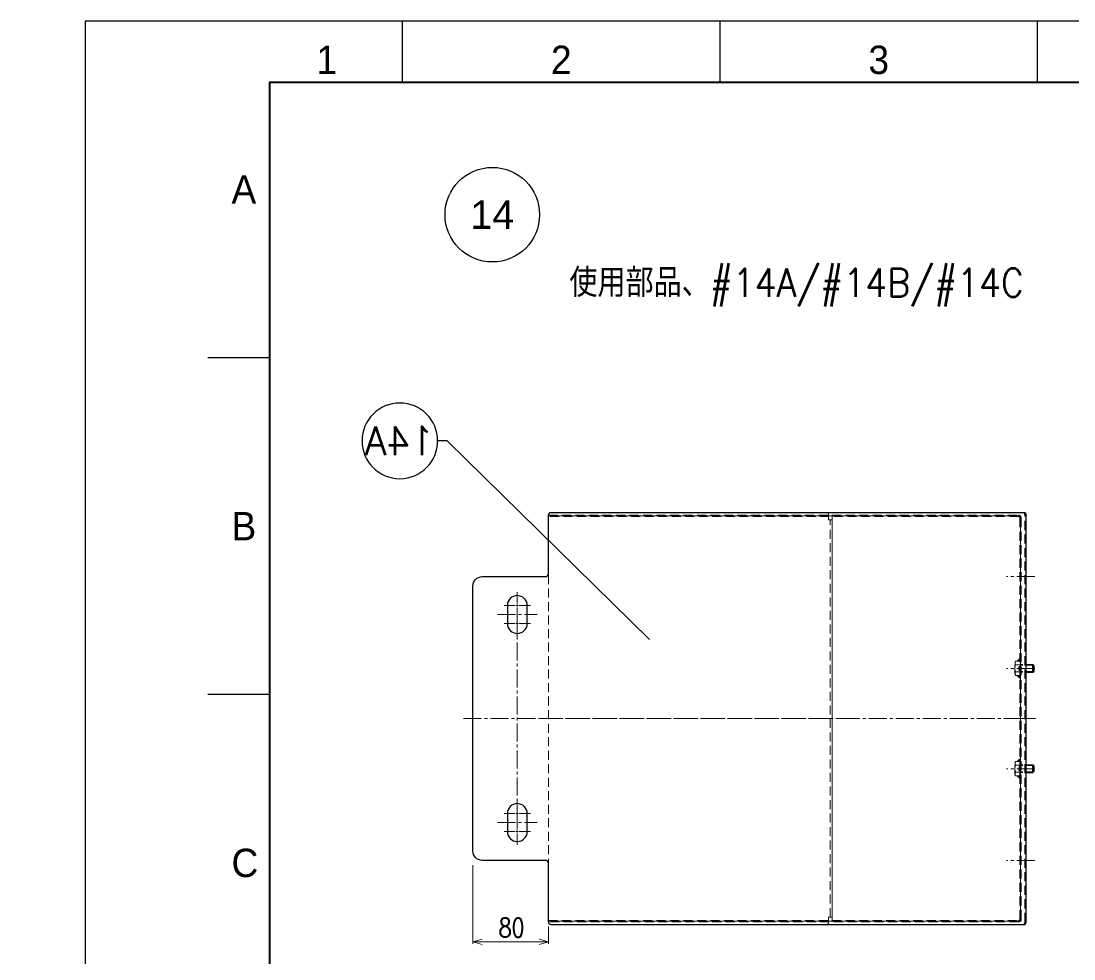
# Model space of a CAD drawing. Header units: millimetres. Extents: x 0 to 51411, y 0 to 16902.
# Drawn here: x 15151 to 16264, y 2482 to 3473 of the extents above; entities that cross this region are included whole.
import ezdxf
from ezdxf import colors
from ezdxf.entities.mleader import LeaderData, LeaderLine
from ezdxf.enums import TextEntityAlignment as Align
from ezdxf.math import Vec2, Vec3

# ---------------------------------------------------------------- set-up
doc = ezdxf.new("R2010")
doc.units = ezdxf.units.MM
doc.linetypes.add('CENTER2', pattern=[28.575, 19.05, -3.175, 3.175, -3.175])
doc.linetypes.add('HIDDEN2', pattern=[4.7625, 3.175, -1.5875])
for name, color, linetype, lineweight in [('01_外形線', 7, 'Continuous', 25), ('02_細線', 5, 'Continuous', 13), ('03_かくれ線', 6, 'HIDDEN2', 13), ('04_中心線', 1, 'CENTER2', 9), ('06_文字', 7, 'Continuous', 13), ('07_寸法線', 3, 'Continuous', 9), ('99_図枠', 7, 'Continuous', 40)]:
    doc.layers.add(name, color=color, linetype=linetype, lineweight=lineweight)
doc.layers.add('10_補助線', color=8, linetype='Continuous', lineweight=13, plot=False)
doc.styles.add('KSS_TXT', font='txt.shx', dxfattribs={"bigfont": 'extfont2.shx'})
doc.styles.get("Standard").update_dxf_attribs({"font": 'arial.ttf'})
doc.styles.add('寸法用', font='simplex.shx', dxfattribs={"width": 0.8, "bigfont": '@extfont2.shx'})
doc.styles.add('表題用', font='MS PGothic.ttf')
doc.dimstyles.new('機械製図用', dxfattribs={"dimtxt": 3.5, "dimasz": 3.5, "dimexe": 2, "dimexo": 0, "dimgap": 1.2, "dimtad": 1, "dimdsep": 46, "dimtxsty": '寸法用', "dimblk": 'OPEN30', "dimcen": 0, "dimclrd": 256, "dimclre": 256, "dimclrt": 7, "dimazin": 2, "dimtm": 1e-09, "dimtfac": 0.75, "dimtmove": 0, "dimatfit": 3, "dimldrblk": 'OPEN30', "dimfxl": 1, "dimlwd": -1, "dimlwe": -1, "dimarcsym": 0})

# ---------------------------------------------------------------- blocks, each defined once
blk = doc.blocks.new('_Open30')
at = {"color": 0, "linetype": 'ByBlock', "lineweight": -2}
for p, q in [((-1, 0.27), (0, 0)), ((0, 0), (-1, -0.27)), ((0, 0), (-1, 0))]:
    blk.add_line(p, q, dxfattribs=at)
blk = doc.blocks.new('*D1049')
at = {"layer": '07_寸法線', "transparency": 16777216}
for p, q in [((15628.8, 2580.8), (15628.8, 2497.7)), ((15708.8, 2515.8), (15708.8, 2497.7)), ((15698.8, 2499.7), (15638.8, 2499.7))]:
    blk.add_line(p, q, dxfattribs=at)
at = {"layer": 'Defpoints', "color": 0, "transparency": 16777216}
for p in [(15628.8, 2585.8), (15708.8, 2520.8), (15628.8, 2499.7)]:
    blk.add_point(p, dxfattribs=at)
at = {"layer": '07_寸法線', "transparency": 16777216, "xscale": 10, "yscale": 10, "zscale": 10, "rotation": 180}
blk.add_blockref('_Open30', (15628.8, 2499.7), dxfattribs=at)
at = {"layer": '07_寸法線', "transparency": 16777216, "xscale": 10, "yscale": 10, "zscale": 10}
blk.add_blockref('_Open30', (15708.8, 2499.7), dxfattribs=at)
at = {"layer": '07_寸法線', "color": 7, "transparency": 16777216, "insert": (15669.8, 2514.7), "char_height": 20, "attachment_point": 5, "style": '寸法用'}
blk.add_mtext('80', dxfattribs=at)
blk = doc.blocks.new('AM_BALLOON1')
at = {"transparency": 16777216}
blk.add_circle((0, 0), 5, dxfattribs=at)
blk.add_attdef('B_NUMBER', text='', height=3, dxfattribs=at).set_placement((0, 0), align=Align.MIDDLE_CENTER)
blk = doc.blocks.new('_OPEN')
at = {"color": 0, "linetype": 'ByBlock'}
for p, q in [((-1, 0.17), (0, 0)), ((0, 0), (-1, -0.17)), ((0, 0), (-1, 0))]:
    blk.add_line(p, q, dxfattribs=at)
blk = doc.blocks.new('_TagCircle')
at = {"color": 0, "linetype": 'ByBlock', "lineweight": -2, "transparency": 16777216}
blk.add_circle((0, 0), 4, dxfattribs=at)
at = {"color": 0, "transparency": 16777216, "style": '寸法用'}
blk.add_attdef('タグ番号', text='', height=3, dxfattribs=at).set_placement((0, -1.5), align=Align.CENTER)
blk = doc.blocks.new('_None')
blk = doc.blocks.new('*U1336')
at = {"layer": '04_中心線', "color": 0, "linetype": 'CENTER2', "transparency": 16777216}
for p, q in [((0, 2.1), (0, 14)), ((-14, 0), (-2.1, 0)), ((2.1, 0), (14, 0)), ((0, -14), (0, -2.1))]:
    blk.add_line(p, q, dxfattribs=at)
at = {"layer": '04_中心線', "color": 0, "linetype": 'Continuous', "transparency": 16777216}
for p, q in [((-1.05, 0), (1.05, 0)), ((0, -1.05), (0, 1.05))]:
    blk.add_line(p, q, dxfattribs=at)
blk = doc.blocks.new('*U1337')
at = {"layer": '04_中心線', "color": 0, "linetype": 'CENTER2', "transparency": 16777216}
for p, q in [((0, 2.1), (0, 14)), ((-14, 0), (-2.1, 0)), ((2.1, 0), (14, 0)), ((0, -14), (0, -2.1))]:
    blk.add_line(p, q, dxfattribs=at)
at = {"layer": '04_中心線', "color": 0, "linetype": 'Continuous', "transparency": 16777216}
for p, q in [((-1.05, 0), (1.05, 0)), ((0, -1.05), (0, 1.05))]:
    blk.add_line(p, q, dxfattribs=at)
blk = doc.blocks.new('*U1334')
at = {"layer": '04_中心線', "color": 0, "linetype": 'CENTER2', "transparency": 16777216}
for p, q in [((0, 2.1), (0, 14)), ((-14, 0), (-2.1, 0)), ((2.1, 0), (14, 0)), ((0, -14), (0, -2.1))]:
    blk.add_line(p, q, dxfattribs=at)
at = {"layer": '04_中心線', "color": 0, "linetype": 'Continuous', "transparency": 16777216}
for p, q in [((-1.05, 0), (1.05, 0)), ((0, -1.05), (0, 1.05))]:
    blk.add_line(p, q, dxfattribs=at)
blk = doc.blocks.new('*U1335')
at = {"layer": '04_中心線', "color": 0, "linetype": 'CENTER2', "transparency": 16777216}
for p, q in [((0, 2.1), (0, 14)), ((-14, 0), (-2.1, 0)), ((2.1, 0), (14, 0)), ((0, -14), (0, -2.1))]:
    blk.add_line(p, q, dxfattribs=at)
at = {"layer": '04_中心線', "color": 0, "linetype": 'Continuous', "transparency": 16777216}
for p, q in [((-1.05, 0), (1.05, 0)), ((0, -1.05), (0, 1.05))]:
    blk.add_line(p, q, dxfattribs=at)

msp = doc.modelspace()

# ---------------------------------------------------------------- hatches: boundary and pattern name
at = {"layer": '03_かくれ線'}
h = msp.add_hatch(color=256, dxfattribs=at)
h.dxf.hatch_style = 1
h.paths.add_polyline_path([(16204.274, 2796.323), (16207.274, 2796.323), (16207.274, 2799.323)])
h = msp.add_hatch(color=256, dxfattribs=at)
h.dxf.hatch_style = 1
h.paths.add_polyline_path([(16207.274, 2778.312), (16207.274, 2781.312), (16204.274, 2781.312)])
h = msp.add_hatch(color=256, dxfattribs=at)
h.dxf.hatch_style = 1
h.paths.add_polyline_path([(16204.274, 2690.257), (16207.274, 2690.257), (16207.274, 2693.257)])
h = msp.add_hatch(color=256, dxfattribs=at)
h.dxf.hatch_style = 1
h.paths.add_polyline_path([(16207.274, 2672.246), (16207.274, 2675.246), (16204.274, 2675.246)])

# ---------------------------------------------------------------- linework, layer by layer
at = {"layer": '01_外形線'}
for p, q in [((16213.834, 2792.817), (16221.074, 2792.817)), ((16213.834, 2784.817), (16221.074, 2784.817)), ((16221.074, 2784.817), (16221.074, 2792.817)), ((16221.074, 2792.817), (16222.274, 2791.617)), ((16221.074, 2784.817), (16222.274, 2786.017)), ((16222.274, 2786.017), (16222.274, 2791.617)), ((16213.834, 2686.751), (16221.074, 2686.751)), ((16221.074, 2678.751), (16221.074, 2686.751)), ((16221.074, 2686.751), (16222.274, 2685.551)), ((16222.274, 2679.951), (16222.274, 2685.551)), ((16213.834, 2678.751), (16221.074, 2678.751)), ((16221.074, 2678.751), (16222.274, 2679.951))]:
    msp.add_line(p, q, dxfattribs=at)
msp.add_lwpolyline([(16211.714, 2517.784), (15711.774, 2517.784, -0.41421356), (15708.774, 2520.784), (15708.774, 2582.784, 0.41421356), (15705.774, 2585.784), (15638.774, 2585.784, -0.41421356), (15628.774, 2595.784), (15628.774, 2875.784, -0.41421356), (15638.774, 2885.784), (15705.774, 2885.784, 0.41421356), (15708.774, 2888.784), (15708.774, 2950.784, -0.41421356), (15711.774, 2953.784), (16211.714, 2953.784)], format="xyb", dxfattribs=at)
msp.add_lwpolyline([(16213.834, 2520.784), (16213.834, 2950.784)], dxfattribs=at)
for points in [[(15665.274, 2855.284), (15665.274, 2836.284, 1), (15686.274, 2836.284), (15686.274, 2855.284, 1)], [(15665.274, 2635.284), (15665.274, 2616.284, 1), (15686.274, 2616.284), (15686.274, 2635.284, 1)]]:
    msp.add_lwpolyline(points, format="xyb", close=True, dxfattribs=at)
at = {"layer": '01_外形線', "extrusion": (0, 0, -1)}
msp.add_ellipse((16211.714, 2950.784), major_axis=(0, 3), ratio=0.70666667, start_param=0, end_param=1.57079633, dxfattribs=at)
at = {"layer": '01_外形線'}
msp.add_ellipse((16211.714, 2520.784), major_axis=(0, -3), ratio=0.70666667, start_param=0, end_param=1.57079633, dxfattribs=at)
at = {"layer": '02_細線'}
for p, q in [((16008.774, 2950.784), (16008.774, 2520.784)), ((16008.774, 2950.784), (16008.774, 2520.784)), ((16213.834, 2792.067), (16221.824, 2792.067)), ((16213.834, 2785.567), (16221.824, 2785.567)), ((16213.834, 2686.001), (16221.824, 2686.001)), ((16213.834, 2679.501), (16221.824, 2679.501))]:
    msp.add_line(p, q, dxfattribs=at)
at = {"layer": '03_かくれ線', "ltscale": 3}
for p, q in [((16212.424, 2520.784), (16212.424, 2950.784)), ((16006.774, 2525.784), (16006.774, 2945.784)), ((16208.774, 2890.284), (16207.274, 2890.284)), ((16208.774, 2881.284), (16207.274, 2881.284)), ((16202.67, 2796.323), (16201.974, 2795.117)), ((16201.974, 2782.517), (16201.974, 2795.117)), ((16207.274, 2796.323), (16202.67, 2796.323)), ((16207.274, 2781.312), (16207.274, 2796.323)), ((16207.274, 2795.784), (16208.774, 2795.784)), ((16207.274, 2792.57), (16202.67, 2792.57)), ((16207.274, 2785.065), (16202.67, 2785.065)), ((16208.774, 2793.317), (16207.274, 2793.317)), ((16208.774, 2784.317), (16207.274, 2784.317)), ((16202.67, 2781.312), (16201.974, 2782.517)), ((16207.274, 2781.312), (16202.67, 2781.312)), ((16202.67, 2690.257), (16201.974, 2689.051)), ((16201.974, 2676.451), (16201.974, 2689.051)), ((16207.274, 2690.257), (16202.67, 2690.257)), ((16207.274, 2686.504), (16202.67, 2686.504)), ((16207.274, 2675.246), (16207.274, 2690.257)), ((16208.774, 2687.251), (16207.274, 2687.251)), ((16202.67, 2675.246), (16201.974, 2676.451)), ((16207.274, 2678.999), (16202.67, 2678.999)), ((16207.274, 2675.246), (16202.67, 2675.246)), ((16208.774, 2678.251), (16207.274, 2678.251)), ((16207.274, 2675.784), (16208.774, 2675.784)), ((16208.774, 2590.284), (16207.274, 2590.284)), ((16208.774, 2581.284), (16207.274, 2581.284))]:
    msp.add_line(p, q, dxfattribs=at)
at = {"layer": '03_かくれ線'}
for p, q in [((16207.274, 2792.817), (16213.834, 2792.817)), ((16207.274, 2792.067), (16213.834, 2792.067)), ((16207.274, 2785.567), (16213.834, 2785.567)), ((16207.274, 2784.817), (16213.834, 2784.817)), ((16207.274, 2686.751), (16213.834, 2686.751)), ((16207.274, 2686.001), (16213.834, 2686.001)), ((16207.274, 2679.501), (16213.834, 2679.501)), ((16207.274, 2678.751), (16213.834, 2678.751))]:
    msp.add_line(p, q, dxfattribs=at)
at = {"layer": '03_かくれ線', "ltscale": 3}
for points in [[(15711.774, 2953.784), (16002.774, 2953.784, -0.41421356), (16004.774, 2951.784), (16004.774, 2945.784), (16008.774, 2945.784), (16008.774, 2525.784), (16004.774, 2525.784), (16004.774, 2519.784, -0.41421356), (16002.774, 2517.784), (15711.774, 2517.784, -0.41421356), (15708.774, 2520.784), (15708.774, 2950.784, -0.41421356)], [(15708.774, 2522.284), (16205.774, 2522.284, 0.41421356), (16207.274, 2523.784), (16207.274, 2947.784, 0.41421356), (16205.774, 2949.284), (15708.774, 2949.284), (15708.774, 2950.784), (16205.774, 2950.784, -0.41421356), (16208.774, 2947.784), (16208.774, 2523.784, -0.41421356), (16205.774, 2520.784), (15708.774, 2520.784)]]:
    msp.add_lwpolyline(points, format="xyb", close=True, dxfattribs=at)
for points in [[(16204.274, 2796.323), (16207.274, 2796.323), (16207.274, 2799.323), (16204.274, 2796.323)], [(16204.274, 2781.312), (16207.274, 2781.312), (16207.274, 2778.312), (16204.274, 2781.312)], [(16204.274, 2690.257), (16207.274, 2690.257), (16207.274, 2693.257), (16204.274, 2690.257)], [(16204.274, 2675.246), (16207.274, 2675.246), (16207.274, 2672.246), (16204.274, 2675.246)]]:
    msp.add_lwpolyline(points, dxfattribs=at)
for centre, radius, start, end in [((16205.92, 2794.446), 3.753, 150.000009, 209.999991), ((16212.439, 2788.817), 10.465, 158.985578, 201.014422), ((16205.92, 2783.188), 3.753, 150.000009, 209.999991), ((16212.439, 2682.751), 10.465, 158.985578, 201.014422), ((16205.92, 2688.38), 3.753, 150.000009, 209.999991), ((16205.92, 2677.122), 3.753, 150.000009, 209.999991)]:
    msp.add_arc(centre, radius, start, end, dxfattribs=at)
at = {"layer": '03_かくれ線', "ltscale": 3, "extrusion": (0, 0, -1)}
msp.add_ellipse((16210.304, 2950.784), major_axis=(0, 3), ratio=0.70666667, start_param=0, end_param=1.57079633, dxfattribs=at)
at = {"layer": '03_かくれ線', "ltscale": 3}
msp.add_ellipse((16210.304, 2520.784), major_axis=(0, -3), ratio=0.70666667, start_param=0, end_param=1.57079633, dxfattribs=at)
at = {"layer": '04_中心線'}
for p, q in [((16223.024, 2885.784), (16193.024, 2885.784)), ((15654.774, 2845.784), (15696.774, 2845.784)), ((15675.774, 2625.784), (15675.774, 2845.784)), ((16223.024, 2788.817), (16193.024, 2788.817)), ((15618.774, 2735.784), (16223.834, 2735.784)), ((15698.774, 2735.784), (16018.774, 2735.784)), ((16223.024, 2735.784), (16193.024, 2735.784)), ((16223.024, 2682.751), (16193.024, 2682.751)), ((15654.774, 2625.784), (15696.774, 2625.784)), ((16223.024, 2585.784), (16193.024, 2585.784))]:
    msp.add_line(p, q, dxfattribs=at)
at = {"layer": '10_補助線'}
for p, q in [((16205.774, 2949.284), (16205.774, 2950.784)), ((15708.774, 2950.034), (16205.774, 2950.034)), ((16207.274, 2947.784), (16208.774, 2947.784)), ((16208.024, 2523.784), (16208.024, 2947.784)), ((15708.774, 2521.534), (16205.774, 2521.534)), ((16205.774, 2520.784), (16205.774, 2522.284)), ((16207.274, 2523.784), (16208.774, 2523.784))]:
    msp.add_line(p, q, dxfattribs=at)
for centre, start, end in [((16205.774, 2947.784), 0, 90), ((16205.774, 2523.784), 270, 0)]:
    msp.add_arc(centre, 2.25, start, end, dxfattribs=at)
at = {"layer": '99_図枠', "lineweight": 25}
for p, q in [((15554.464, 3408.27), (15554.464, 3473.276)), ((15890.148, 3408.27), (15890.148, 3473.276)), ((16225.831, 3408.27), (16225.831, 3473.276)), ((15413.6, 3117.212), (15348.593, 3117.212)), ((15413.6, 2761.147), (15348.593, 2761.147))]:
    msp.add_line(p, q, dxfattribs=at)
at = {"layer": '99_図枠'}
msp.add_lwpolyline([(15413.6, 689.767), (19181.978, 689.767), (19181.978, 3408.27), (15413.6, 3408.27)], close=True, dxfattribs=at)
at = {"layer": 'Defpoints'}
msp.add_lwpolyline([(15218.78, 625.051), (19246.984, 625.051), (19246.984, 3473.276), (15218.78, 3473.276)], close=True, dxfattribs=at)

# ---------------------------------------------------------------- block references
at = {"layer": '04_中心線', "linetype": 'CENTER2'}
for name, p in [('*U1336', (15675.774, 2855.284)), ('*U1337', (15675.774, 2836.284)), ('*U1334', (15675.774, 2635.284)), ('*U1335', (15675.774, 2616.284))]:
    msp.add_blockref(name, p, dxfattribs=at)

# ---------------------------------------------------------------- texts
at = {"layer": '06_文字', "color": 3, "style": 'KSS_TXT', "width": 0.9}
msp.add_text('使用部品、#14A/#14B/#14C', height=30, dxfattribs=at).set_placement((15730.867, 3181.53))
at = {"layer": '10_補助線', "ltscale": 3, "style": '寸法用', "width": 0.8}
for p in [(16206.074, 2790.88), (16206.074, 2684.814)]:
    msp.add_text('M8×15', height=1, rotation=270, dxfattribs=at).set_placement(p)
at = {"layer": '99_図枠', "lineweight": 13, "style": '表題用'}
for s, p in [('1', (15474.228, 3408.27)), ('2', (15722.306, 3408.27)), ('3', (16057.989, 3408.27))]:
    msp.add_text(s, height=30.003, dxfattribs=at).set_placement(p, align=Align.BOTTOM_CENTER)
for s, p in [('A', (15373.596, 3295.244)), ('B', (15373.596, 2939.179)), ('C', (15373.596, 2583.115))]:
    msp.add_text(s, height=30.003, dxfattribs=at).set_placement(p, align=Align.MIDDLE_LEFT)

# ---------------------------------------------------------------- dimensions: what is measured, and where the dimension line sits
at = {"layer": '07_寸法線'}
dim = msp.add_linear_dim(base=(15628.774, 2499.658), p1=(15708.774, 2520.784), p2=(15628.774, 2585.784), dimstyle='機械製図用', override={"dimtxt": 20, "dimasz": 10, "dimexo": 5, "dimgap": 5}, dxfattribs=at)
dim.commit()
dim.dimension.update_dxf_attribs({"geometry": '*D1049', "text_midpoint": (15669.793, 2499.658), "dimtype": 160})

# ---------------------------------------------------------------- leaders
ml = msp.add_multileader_block('Standard', dxfattribs=at)
ml.set_content('AM_BALLOON1', color=256, scale=9.99939394)
ml.set_attribute('B_NUMBER', '14', width=0)
ml.set_leader_properties(color=256, linetype='ByLayer', lineweight=-1)
ml.set_arrow_properties(name='OPEN')
ml.build(insert=Vec2(0, 0))
ml.multileader.update_dxf_attribs({"leader_type": 0, "has_dogleg": 0, "text_right_attachment_type": 6, "dogleg_length": 0, "arrow_head_size": 5, "scale": 2, "block_connection_type": 1})
ctx = ml.context
ctx.base_point, ctx.scale, ctx.char_height, ctx.arrow_head_size, ctx.landing_gap_size, ctx.plane_origin = Vec3(15649.352, 3268.539), 2, 10, 5, 5, Vec3(15649.352, 3268.539)
ctx.right_attachment, ctx.attachment_type = 6, 1
notes = []
notes.append((ctx, [(0, (0, 0, 0), (0, 0), (1, 0), 1, [])]))
ctx.block.insert = Vec3(15649.352, 3268.539)
ml = msp.add_multileader_block('Standard', dxfattribs=at)
ml.set_content('AM_BALLOON1', color=256, scale=9.99939394)
ml.set_attribute('B_NUMBER', '15', width=0)
ml.set_leader_properties(color=256, linetype='ByLayer', lineweight=-1)
ml.set_arrow_properties(name='OPEN')
ml.build(insert=Vec2(0, 0))
ml.multileader.update_dxf_attribs({"leader_type": 0, "has_dogleg": 0, "text_right_attachment_type": 6, "dogleg_length": 0, "arrow_head_size": 5, "scale": 2, "block_connection_type": 1})
ctx = ml.context
ctx.base_point, ctx.scale, ctx.char_height, ctx.arrow_head_size, ctx.landing_gap_size, ctx.plane_origin = Vec3(17579.344, 3268.539), 2, 10, 5, 5, Vec3(17579.344, 3268.539)
ctx.right_attachment, ctx.attachment_type = 6, 1
notes.append((ctx, [(0, (0, 0, 0), (0, 0), (1, 0), 1, [])]))
ctx.block.insert = Vec3(17579.344, 3268.539)
ml = msp.add_multileader_block('Standard', dxfattribs=at)
ml.set_content('AM_BALLOON1', color=256, scale=7.08707045)
ml.set_attribute('B_NUMBER', '28', width=0)
ml.set_leader_properties(color=256, linetype='ByLayer', lineweight=-1)
ml.set_arrow_properties(name='OPEN')
ml.build(insert=Vec2(0, 0))
ml.multileader.update_dxf_attribs({"leader_type": 0, "has_dogleg": 0, "text_right_attachment_type": 6, "dogleg_length": 0, "arrow_head_size": 3.544, "scale": 2.5, "block_connection_type": 1})
ctx = ml.context
ctx.base_point, ctx.scale, ctx.char_height, ctx.arrow_head_size, ctx.landing_gap_size, ctx.plane_origin = Vec3(32779.868, 3275.518), 2.5, 7.087, 3.544, 3.544, Vec3(32779.868, 3275.518)
ctx.right_attachment, ctx.attachment_type = 6, 1
notes.append((ctx, [(0, (0, 0, 0), (0, 0), (1, 0), 1, [])]))
ctx.block.insert = Vec3(32779.868, 3275.518)
ml = msp.add_multileader_block('Standard', dxfattribs=at)
ml.set_content('AM_BALLOON1', color=256, scale=7.08707045)
ml.set_attribute('B_NUMBER', '29', width=0)
ml.set_leader_properties(color=256, linetype='ByLayer', lineweight=-1)
ml.set_arrow_properties(name='OPEN')
ml.build(insert=Vec2(0, 0))
ml.multileader.update_dxf_attribs({"leader_type": 0, "has_dogleg": 0, "text_right_attachment_type": 6, "dogleg_length": 0, "arrow_head_size": 3.544, "scale": 2.5, "block_connection_type": 1})
ctx = ml.context
ctx.base_point, ctx.scale, ctx.char_height, ctx.arrow_head_size, ctx.landing_gap_size, ctx.plane_origin = Vec3(34667.768, 3275.518), 2.5, 7.087, 3.544, 3.544, Vec3(34667.768, 3275.518)
ctx.right_attachment, ctx.attachment_type = 6, 1
notes.append((ctx, [(0, (0, 0, 0), (0, 0), (1, 0), 1, [])]))
ctx.block.insert = Vec3(34667.768, 3275.518)
ml = msp.add_multileader_block('Standard', dxfattribs=at)
ml.set_content('_TagCircle', color=256, scale=-10)
ml.set_attribute('タグ番号', '14A', width=0)
ml.set_leader_properties()
ml.set_arrow_properties(name='NONE')
ml.build(insert=Vec2(0, 0))
ml.multileader.update_dxf_attribs({"dogleg_length": 1, "arrow_head_size": 35, "scale": 8})
ctx = ml.context
ctx.base_point, ctx.scale, ctx.char_height, ctx.arrow_head_size, ctx.landing_gap_size, ctx.plane_origin = Vec3(15511.593, 3029.389), 8, 40, 35, 20, Vec3(14129.128, 3037.898)
ctx.text_align_type = 2
notes.append((ctx, [(0, (1, 1, 0), (15601.593, 3029.389), (-1, 0), 10, [(0, [(15815.652, 2819.27)], 0, [])])]))
ctx.block.insert, ctx.block.scale = Vec3(15551.593, 3029.389), Vec3(-10, 10, 10)
ml = msp.add_multileader_block('Standard', dxfattribs=at)
ml.set_content('AM_BALLOON1', color=256, scale=7.08707045)
ml.set_attribute('B_NUMBER', '27', width=0)
ml.set_leader_properties(color=256, linetype='ByLayer', lineweight=-1)
ml.set_arrow_properties(name='OPEN')
ml.build(insert=Vec2(0, 0))
ml.multileader.update_dxf_attribs({"leader_type": 0, "has_dogleg": 0, "text_right_attachment_type": 6, "dogleg_length": 0, "arrow_head_size": 3.544, "scale": 2.5, "block_connection_type": 1})
ctx = ml.context
ctx.base_point, ctx.scale, ctx.char_height, ctx.arrow_head_size, ctx.landing_gap_size, ctx.plane_origin = Vec3(30037.828, 2881.684), 2.5, 7.087, 3.544, 3.544, Vec3(30037.828, 2881.684)
ctx.right_attachment, ctx.attachment_type = 6, 1
notes.append((ctx, [(0, (0, 0, 0), (0, 0), (1, 0), 1, [])]))
ctx.block.insert = Vec3(30037.828, 2881.684)
ml = msp.add_multileader_block('Standard', dxfattribs=at)
ml.set_content('AM_BALLOON1', color=256, scale=7.08707045)
ml.set_attribute('B_NUMBER', '16', width=0)
ml.set_leader_properties(color=256, linetype='ByLayer', lineweight=-1)
ml.set_arrow_properties(name='OPEN')
ml.build(insert=Vec2(0, 0))
ml.multileader.update_dxf_attribs({"leader_type": 0, "has_dogleg": 0, "text_right_attachment_type": 6, "dogleg_length": 0, "arrow_head_size": 3.544, "scale": 2.5, "block_connection_type": 1})
ctx = ml.context
ctx.base_point, ctx.scale, ctx.char_height, ctx.arrow_head_size, ctx.landing_gap_size, ctx.plane_origin = Vec3(19821.386, 2879.797), 2.5, 7.087, 3.544, 3.544, Vec3(19821.386, 2879.797)
ctx.right_attachment, ctx.attachment_type = 6, 1
notes.append((ctx, [(0, (0, 0, 0), (0, 0), (1, 0), 1, [])]))
ctx.block.insert = Vec3(19821.386, 2879.797)
ml = msp.add_multileader_block('Standard', dxfattribs=at)
ml.set_content('AM_BALLOON1', color=256, scale=7.08707045)
ml.set_attribute('B_NUMBER', '17', width=0)
ml.set_leader_properties(color=256, linetype='ByLayer', lineweight=-1)
ml.set_arrow_properties(name='OPEN')
ml.build(insert=Vec2(0, 0))
ml.multileader.update_dxf_attribs({"leader_type": 0, "has_dogleg": 0, "text_right_attachment_type": 6, "dogleg_length": 0, "arrow_head_size": 3.544, "scale": 2.5, "block_connection_type": 1})
ctx = ml.context
ctx.base_point, ctx.scale, ctx.char_height, ctx.arrow_head_size, ctx.landing_gap_size, ctx.plane_origin = Vec3(21417.839, 2879.797), 2.5, 7.087, 3.544, 3.544, Vec3(21417.839, 2879.797)
ctx.right_attachment, ctx.attachment_type = 6, 1
notes.append((ctx, [(0, (0, 0, 0), (0, 0), (1, 0), 1, [])]))
ctx.block.insert = Vec3(21417.839, 2879.797)
ml = msp.add_multileader_block('Standard', dxfattribs=at)
ml.set_content('AM_BALLOON1', color=256, scale=7.08707045)
ml.set_attribute('B_NUMBER', '26', width=0)
ml.set_leader_properties(color=256, linetype='ByLayer', lineweight=-1)
ml.set_arrow_properties(name='OPEN')
ml.build(insert=Vec2(0, 0))
ml.multileader.update_dxf_attribs({"leader_type": 0, "has_dogleg": 0, "text_right_attachment_type": 6, "dogleg_length": 0, "arrow_head_size": 3.544, "scale": 2.5, "block_connection_type": 1})
ctx = ml.context
ctx.base_point, ctx.scale, ctx.char_height, ctx.arrow_head_size, ctx.landing_gap_size, ctx.plane_origin = Vec3(28646.004, 2598.075), 2.5, 7.087, 3.544, 3.544, Vec3(28646.004, 2598.075)
ctx.right_attachment, ctx.attachment_type = 6, 1
notes.append((ctx, [(0, (0, 0, 0), (0, 0), (1, 0), 1, [])]))
ctx.block.insert = Vec3(28646.004, 2598.075)
for ctx, leaders in notes:
    for number, flags, end, landing, length, lines in leaders:
        leader = LeaderData()
        leader.index, (leader.has_last_leader_line, leader.has_dogleg_vector, leader.attachment_direction) = number, flags
        leader.last_leader_point, leader.dogleg_vector, leader.dogleg_length = Vec3(end), Vec3(landing), length
        for number, points, colour, breaks in lines:
            line = LeaderLine()
            line.index, line.vertices, line.color, line.breaks = number, Vec3.list(points), colors.encode_raw_color(colour), breaks
            leader.lines.append(line)
        ctx.leaders.append(leader)

doc.saveas('drawing.dxf')
